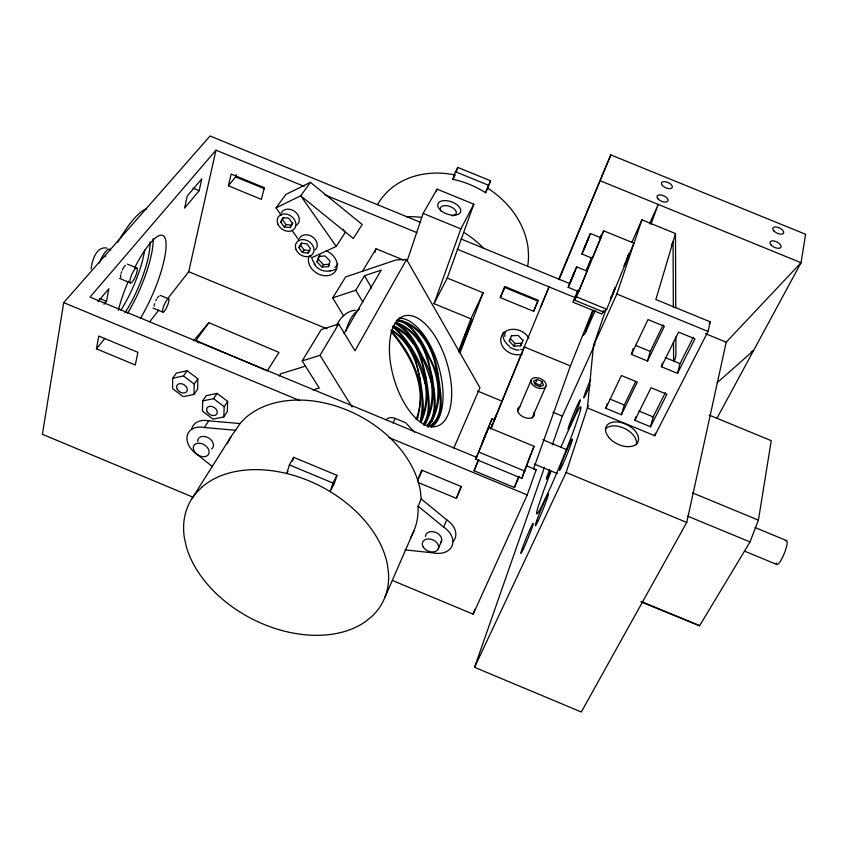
<?xml version="1.0" encoding="UTF-8"?>
<svg xmlns="http://www.w3.org/2000/svg" width="848" height="848" viewBox="0 0 848 848"><rect width="100%" height="100%" fill="white"/><g stroke="black" fill="none" stroke-linecap="round" stroke-linejoin="round"><path stroke-width="1.27" d="M172.653 378.293L172.589 388.67L183.232 396.684L194.012 394.405L197.637 389.147L197.828 378.802L187.164 370.724L176.384 373.088L172.653 378.293L183.475 375.929L187.164 370.724M194.012 394.405L194.192 384.038L197.828 378.802M202.672 400.945L202.46 411.163L213.007 419.103L223.84 416.919L227.306 411.577L227.656 401.39L217.088 393.387L206.244 395.666L202.672 400.945L213.558 398.677L217.088 393.387M223.84 416.919L224.179 406.711L227.656 401.39M605.885 309.562L593.473 345.708L587.41 407.941L654.773 435.734L708.027 331.43L710.306 321.869L655.854 299.545L675.485 233.56L641.915 219.844L631.813 242.39M91.075 269.007C91.955 260.993 96.29 245.761 106.943 248.114M420.703 222.43L210.071 135.998L63.717 302.63L42.4 434.293L193.726 497.479M641.014 601.932L699.632 625.739L750.003 541.946L758.409 520.131L771.235 440.653L709.14 415.075M96.439 348.835L98.781 336.073L137.906 352.312L135.298 364.979L96.439 348.835L104.94 338.32M104.028 304.326L106.53 301.337L108.851 288.733L97.955 301.634M544.448 467.375L474.562 667.312L581.304 712.002L686.742 522.442L726.217 342.189L801.042 262.71L805.6 234.292L610.804 154.908L558.737 279.278M199.185 190.683L201.803 178.801L187.207 196.068L184.62 208.078L199.185 190.683L193.058 188.161M167.628 298.74L188.701 271.699L215.975 150.16L304.135 186.359M228.388 185.807L231.144 174.063L264.332 187.694L261.375 199.375L228.388 185.807L235.617 176.893L236.168 174.561M624.382 265.011L628.633 255.131L628.029 256.128M610.677 298.358L615.213 287.567M662.415 363.124L661.419 366.739L677.51 373.353L680.011 363.654L693.304 337.292M654.773 435.734L655.43 433.254M674.277 361.651L675.92 355.407L675.856 336.868M635.947 416.644L634.898 420.332L650.511 426.767L653.161 416.887L665.415 392.592M633.255 348.454L631.431 354.4L647.501 361.015L650.268 351.422L663.125 324.911M317.078 261.937L318.678 256.414L325.176 255.979L330.052 261.089L328.409 266.611L321.943 267.025L317.078 261.937L319.919 255.153M607.327 403.468L605.801 408.323L621.393 414.757L624.308 404.984L635.587 381.706M417.714 417.428C425.484 387.642 418.87 348.486 391.649 330.476M420.375 420.12C427.35 387.981 412.52 354.114 390.939 330.614M336.995 475.346L332.978 483.042L330.105 491.586L334.123 483.869L336.995 475.346L293.684 457.326L289.391 464.905L286.741 473.523L287.97 471.361M292.549 461.015L293.684 457.326M374.88 252.524L376.077 248.761L403.531 260.039M600.797 237.716L592.275 258.248L581.908 254.008L590.399 233.507L600.797 237.716L600.363 238.447M624.16 265.35C622.994 270.417 633.117 244.489 627.668 256.743M592.275 258.248L592.445 257.516M427.053 425.919C437.292 416.76 435.459 401.486 434.049 389.2M423.714 424.636C431.081 415.16 429.258 402.058 428.113 390.907A52.883 9.233 79.2 0 0 426.152 378.06M578.749 290.779L578.527 291.648L587.039 271.137L576.661 266.855L568.181 287.324L578.527 291.648M474.562 667.312L566.125 472.495L588.236 405.45M420.279 422.23C424.583 412.912 423.216 402.27 422.166 392.391A52.799 9.487 79.2 0 0 420.099 378.876M407.082 261.12L423.12 213.41L437.091 189.157L473.831 204.198L447.246 278.027L434.059 303.669L470.884 318.837L483.159 292.783L447.246 278.027M593.473 345.708L616.856 294.033L641.915 219.844M436.254 191.627L437.091 189.157M452.821 179.31L455.44 171.72L457.867 167.427L490.568 180.804L485.554 192.708A82.563 68.147 28.4 0 0 452.821 179.31L455.249 175.006A82.182 67.999 28.4 0 0 387.79 191.383L382.872 196.715A82.182 67.999 28.4 0 0 377.508 204.622M456.372 171.762L457.867 167.427M590.462 233.486L581.951 254.018M552.302 444.882L562.351 416.135L595.042 343.97M576.693 266.897L568.192 287.408M392.635 580.551L473.173 614.185L527.244 494.914L536.169 469.813L533.583 468.743L570.407 365.944L592.657 310.442M582.83 335.511A8.968 7.325 19.6 0 0 585.427 332.628L593.324 310.41M434.059 303.669L460.846 228.886L473.831 204.198M610.825 297.68C608.684 304.326 616.178 286.794 614.334 289.465M485.554 192.708L490.568 180.804M473.173 614.185L474.975 609.256M494.469 419.771L492.052 418.764L487.621 429.565M521.827 478.367L534.102 446.313L488.713 427.53L475.675 459.234L521.827 478.367L530.933 453.447M624.605 264.322L624.965 263.357M478.643 459.489L474.053 470.757L514.418 487.494L517.927 477.986M610.92 297.648L611.281 296.662M650.935 224.264L658.239 204.432L649.526 223.681M416.114 419.463C428.261 388.479 411.142 355.482 391.288 332.003M458.651 350.977L470.884 318.837M458.842 351.803L465.425 334.536L472.453 319.548L459.362 352.28M432.978 417.364C441.342 398.062 438.766 375.547 428.855 357.294C420.608 343.758 414.269 323.046 396.292 320.629M483.159 292.783L459.955 352.938M426.957 419.029C432.173 406.584 433.402 392.582 430.689 379.353L431.155 382.194M420.958 420.693C426.215 408.28 427.477 394.288 424.774 381.081L425.24 383.911M500.299 297.616L504.666 286.465L538.204 300.245L533.636 311.322L500.299 297.616L504.846 287.536L537.865 301.104L533.636 311.322M559.023 279.766L610.804 154.908M523.068 340.059L520.693 345.825L513.899 346.122L509.277 341.119L511.662 335.352M491.49 426.639L492.497 424.201M493.494 421.753L549.027 286.91L540.833 306.647M490.695 428.95L496.451 414.852L493.568 421.785M491.077 428.388L524.308 346.949L570.407 365.944M475.675 459.234L488.713 427.53M418.202 482.512L456.362 498.37L461.227 486.561L421.604 470.11L417.47 480.827L422.304 470.301M520.693 345.825L521.753 343.239L514.98 343.535L510.369 338.543L509.277 341.119M438.331 548.762L441.84 540.229M486.72 431.664L482.268 442.497L492.052 418.764M600.925 235.574L599.928 238.012L603.755 230.826L633.859 243.143L606.702 309.255L603.797 312.159L574.372 300.075L578.378 290.334M586.392 270.872L591.904 257.485M574.372 300.075L576.555 296.885L603.755 230.826M404.909 549.854L433.084 552.885A20.055 14.427 23 0 0 452.111 545.741A20.055 14.427 23 0 0 443.695 527.117L446.705 519.824L421.202 498.921L418.064 506.532A103.053 73.871 27.3 0 1 410.909 537.028M456.362 498.37L461.27 486.487M491.649 426.406L492.614 424.095M474.053 470.757L478.611 459.786M513.899 346.122L514.98 343.535M578.029 290.058L572.941 302.164L601.9 314.057L603.447 310.432M586.169 270.692L591.766 257.368M517.99 410.909L531.177 380.021M537.102 379.438L535.438 383.296L540.346 385.321L542.02 381.462L537.102 379.438L533.636 381.038L535.088 384.685L540.028 386.72L543.494 385.098L542.02 381.462M453.807 448.073L479.936 387.748L406.595 259.488L396.027 259.933L345.634 276.946L332.713 297.881L343.588 315.869M384.918 597.31L414.259 530.074M532.003 418.096L545.953 386.116M613.645 290.822L613.931 290.175M514.418 487.494L519.241 476.629M531.463 452.26L534.102 446.313M585.427 332.628L594.469 312.308A9.063 7.484 19.3 0 0 594.967 310.421M627.064 258.237L627.584 257.082M613.39 291.532L613.899 290.387M671.372 245.295L673.058 241.722L673.354 307.538M605.801 408.323L621.393 375.526L637.283 382.066L621.393 414.757M631.431 354.4L647.989 319.569L664.376 326.289L647.501 361.015M614.493 288.967L614.927 288.076M634.898 420.332L651.031 387.727L666.931 394.278L650.511 426.767M661.419 366.739L678.559 332.119L694.957 338.85L677.51 373.353M392.974 422.929L395.21 418.424L405.747 422.792L414.598 432.279M432.385 418.742L428.007 425.791M709.119 324.201L710.306 321.869M280.741 222.112L283.02 217.682L288.829 218.201L292.348 223.162L290.048 227.582L284.26 227.052L280.741 222.112L283.614 217.501M426.353 420.417L423.777 425.071M290.048 227.582L292.91 222.96M298.92 247.616L301.22 243.281L307.008 243.821L310.463 248.708L308.142 253.022L302.376 252.471L298.92 247.616L301.74 243.005M716.857 418.435L801.042 262.71L600.458 180.857M406.595 259.488L354.973 350.796L338.691 323.989L321.254 329.586L302.185 360.888L319.24 388.045L312.912 389.953M344.012 333.72L381.24 270.109L364.46 275.738L355.789 290.228L332.713 297.881M302.185 360.888L320.025 355.323L338.691 323.989M362.446 271.36L376.077 248.761M431.939 421.276L427.678 426.798M279.278 376.003L280.624 373.82L305.64 366.071M424.498 425.208L425.823 423.067M191.415 499.461L230.868 436.921M227.285 443.811A103.053 73.871 27.3 0 1 235.458 430.572L239.973 423.565L208.725 420.831A19.981 14.183 31.2 0 0 191.722 428.876M328.409 266.611L329.427 265.021M321.943 267.025L323.48 264.65L329.119 264.279M310.008 255.704L311.513 257.824L336.221 246.408L345.253 232.426L343.027 229.236M212.466 466.633L197.446 454.687A20.098 14.204 31.2 0 1 187.281 435.459A20.098 14.204 31.2 0 1 204.315 427.509L208.725 420.831M308.142 253.022L309.785 250.573L304.04 250.022L300.584 245.178M302.376 252.471L304.04 250.022M423.269 424.297C431.77 411.587 427.307 395.316 425.749 381.271C423.618 367.523 420.301 353.489 412.308 341.85L413.782 344.214M284.26 227.052L285.977 224.646L291.754 225.165M195.93 340.546L208.831 322.675L278.992 352.418L267.29 370.83L195.93 340.546L199.057 342.931M336.221 246.408L300.733 195.771L353.362 238.489L362.202 224.529L310.432 182.32L300.733 195.771L276.013 207.887L281.303 215.328M276.013 207.887L285.977 194.404L310.432 182.32M149.799 321.625L158.714 310.177M193.588 340.79L208.831 322.675M215.975 150.16L90.036 297.086L476.661 457.348M426.915 425.452C437.844 414.078 433.794 396.885 432.173 382.872C429.989 367.99 426.862 352.651 418.234 340.037L419.696 342.401M239.698 423.841L245.252 418.117A102.46 73.765 27.3 0 1 347.404 410.231A102.46 73.765 27.3 0 1 420.354 490.886L421.244 499.324M717.132 382.766L753.554 350.553L751.222 351.75M430.042 426.48C443.44 418.361 441.766 400.595 439.985 387.271A53.138 9.01 79.2 0 0 437.981 373.703M428.314 427.106C447.14 415.552 438.692 389.974 436.667 372.314C433.826 350.023 420.841 324.487 396.79 320.056M330.656 270.607C324.455 272.547 317.459 269.367 314.131 263.94M511.429 335.787L518.255 335.479L522.887 340.504M519.04 350.097L515.785 349.853L509.945 347.447M204.315 427.509L235.723 430.296M398.571 319.887C422.898 325.123 435.013 351.03 437.918 373.692M397.776 320.396L401.231 320.979M395.232 322.865C405.047 326.13 413.283 333.285 419.145 341.68M395.921 322.452C406.457 325.939 415.17 333.762 421.096 342.995M455.44 171.72L488.3 185.161M423.12 213.41L460.846 228.886M616.856 294.033L708.027 331.43M705.578 333.72L726.217 342.189M461.111 239.019L570.1 283.741M576.555 296.885L606.702 309.255M324.954 194.902L416.792 232.606M457.199 249.195L575.41 297.733M235.617 176.893L264.65 188.828M635.565 345.38L650.268 351.422M665.203 357.559L680.011 363.654M610.041 399.101L624.308 404.984M638.883 410.994L653.161 416.887M552.832 412.202L562.351 416.135M188.701 271.699L326.968 328.833M477.477 391.013L501.952 401.125M692.434 492.858L758.409 520.131M127.412 264.131L136.963 268.074A8.141 2.046 -67.1 0 1 133.316 280.476A8.141 2.046 -67.1 0 1 130.592 277.837A8.141 2.046 -67.1 0 1 136.963 268.074M542.784 439.752L566.952 449.747M755.038 527.541L786.287 540.473M119.547 278.409L130.306 282.861M160.23 295.358L168.71 298.867A7.272 1.632 -67 0 1 165.36 309.838A7.272 1.632 -67 0 1 163.198 307.739A7.272 1.632 -67 0 1 168.71 298.867M687.58 516.114L750.003 541.946M566.125 472.495L686.742 522.442M534.304 464.057L557.306 473.576M744.555 551.126L777.065 564.598M153.106 308.089L162.805 312.106M526.375 465.753L536.169 469.813M478.675 451.984L525.029 471.181M99.566 298.454L106.53 301.337M63.717 302.63L299.757 400.553M389.041 437.589L527.244 494.914M641.258 601.465L699.632 625.739M289.391 464.905L332.978 483.042M395.327 323.364C414.937 335.564 424.212 359.987 430.911 381.187M393.143 325.484C402.228 329.49 409.849 336.465 415.17 344.797M397.691 323.703C411.651 331.589 417.608 347.934 425.06 361.259C433.317 377.689 435.745 397.267 429.427 414.767A53.032 16.727 -88.2 0 1 425.813 422.993M403.69 321.816C419.241 331.398 425.95 350.129 433.72 365.817C439.868 380.487 440.759 397.288 435.66 412.414A53.18 16.674 -88.4 0 1 431.95 421.361M393.854 326.565L405.779 334.833L413.23 343.493M392.359 326.671C409.372 340.408 418.997 362.255 424.996 382.904M391.744 329.66L402.016 337.546L409.277 346.599M394.235 326.883C417.078 349.016 434.589 384.367 423.438 416.442A52.926 16.949 -88.3 0 1 421.096 422.315M183.475 375.929L194.192 384.038M213.558 398.677L224.179 406.711M418.022 506.118L443.695 527.117M318.636 259.573L323.48 264.65M291.871 230.2L298.676 239.761M282.479 219.717L285.977 224.646M320.025 355.323L352.068 406.998M355.789 290.228L362.933 302.248M364.46 275.738L371.668 287.981M410.549 348.74L415.827 360.803L420.152 378.886M416.442 346.949L421.721 359.033L426.215 378.081M422.368 345.147L427.636 357.262L432.13 376.342M675.485 233.56L675.75 307.729M673.513 341.765L673.609 361.513M441.204 211.332A8.416 4.569 19.5 0 1 444.373 205.64A8.416 4.569 19.5 0 1 455.344 210.145A8.416 4.569 19.5 0 1 452.228 215.848M104.908 256.774A8.141 2.215 -67 0 1 105.809 255.926M99.311 262.965A15.19 4.145 -67 0 1 110.622 250.595M446.705 519.824A19.939 14.405 23 0 1 452.949 541.639M197.732 441.596A8.491 6 31.2 0 1 208.131 437.695A8.491 6 31.2 0 1 211.544 448.931M425.41 536.424A8.48 6.095 23 0 1 435.861 532.449A8.48 6.095 23 0 1 440.504 542.709M487.823 188.33A82.182 67.999 28.4 0 1 528.166 248.93L528.527 256.456A82.182 67.999 28.4 0 1 527.647 266.23M406.393 216.802A86.093 69.451 28.1 0 1 421.551 217.374M464.662 232.871A86.093 69.451 28.1 0 1 483.996 248.644M337.758 263.823A13.314 10.568 33.1 0 1 334.907 267.396M504.889 336.529A13.282 10.717 22.6 0 1 505.419 331.865M398.624 318.18A57.325 27.857 73.5 0 1 438.352 365.361A57.325 27.857 73.5 0 1 431.303 427.201M345.889 331.133A77.528 38.849 73.5 0 1 359.457 309.17M336.486 325.431A77.179 39.273 73.5 0 1 355.376 310.198M432.173 376.364A53 9.116 79.2 0 1 434.081 389.253M417.735 417.513A52.841 17.161 -88.3 0 1 416.951 419.718M281.398 212.816A9.953 7.918 35.8 0 1 295.719 212.297A9.953 7.918 35.8 0 1 295.549 225.716M299.503 238.299A9.858 7.812 34.2 0 1 312.774 237.058A9.858 7.812 34.2 0 1 315.223 249.863M117.777 242.242A76.861 19.801 -67 0 1 146.524 208.767M144.701 250.033A51.209 13.186 -67 0 1 120.957 310.05M149.979 242.083A51.209 13.017 -67 0 1 124.932 312.859M134.514 268.021A56.36 13.759 -67 0 1 165.922 241.775A56.36 13.759 -67 0 1 140.344 318.477M118.296 310.326A56.36 13.759 -67 0 1 128.377 281.154M153.149 238.585A56.339 14.278 -67 0 1 127.582 313.188M385.978 419.792A8.533 6.434 26.2 0 1 395.21 418.424M154.188 306.086A6.063 1.399 -67 0 1 154.686 303.701M155.778 300.796A6.063 1.399 -67 0 1 156.456 299.397M157.156 298.167A6.063 1.399 -67 0 1 157.845 297.182M158.459 296.514A6.063 1.399 -67 0 1 158.968 296.217M534.166 412.393A8.915 5.576 23.4 0 1 529.83 418.255A8.915 5.576 23.4 0 1 519.22 413.866A8.915 5.576 23.4 0 1 519.93 406.51M522.177 354.21A15.253 12.275 22.6 0 1 502.27 345.92A15.253 12.275 22.6 0 1 508.927 329.893A15.253 12.275 22.6 0 1 528.845 338.182M326.247 250.849A15.296 12.105 33 0 1 336.804 268.392A15.296 12.105 33 0 1 319.399 274.466A15.296 12.105 33 0 1 308.778 256.955M120.893 277.508A6.784 1.76 -67.1 0 1 120.734 274.826M121.094 273.342A6.784 1.76 -67.1 0 1 121.624 271.731M122.303 270.088A6.784 1.76 -67.1 0 1 125.398 265.371M523.142 349.259A15.179 12.243 22.6 0 1 520.683 349.556M509.627 346.313A15.179 12.243 22.6 0 1 503.32 332.151M336.19 268.752A15.222 12.073 33.1 0 1 329.84 270.925M315.117 264.247A15.222 12.073 33.1 0 1 312.138 258.841M589.901 385.321A15.889 0.827 -67.5 0 1 583.763 397.627A15.889 0.827 -67.5 0 1 590.621 379.353M550.352 471.446A15.179 0.753 -67.7 0 1 546.409 479.173A15.179 0.753 -67.7 0 1 549.61 469.601M550.924 471.689A57.855 3.021 -67.7 0 0 543.398 491.395L538.321 506.182A57.855 3.021 -67.7 0 0 542.731 504.104L550.585 487.208A57.855 3.021 -67.7 0 0 574.88 427.191L579.735 412.722A57.855 3.021 -67.7 0 0 573.873 418.435L566.252 435.024A57.855 3.021 -67.7 0 0 561.026 447.087M605.334 429.046A17.564 10.78 26.2 0 1 625.252 428.802A17.564 10.78 26.2 0 1 636.318 444.861M785.365 540.907A12.964 2.724 -68 0 1 784.008 554.083A12.964 2.724 -68 0 1 776.238 562.945M584.463 247.701L583.53 250.171L588.819 237.355L584.463 247.701M570.768 280.932L569.782 283.55L575.071 270.703L570.768 280.932M201.771 487.271L196.079 493.048A108.618 74.656 27.1 0 0 184.44 538.173L186.316 546.621A108.618 74.656 27.1 0 0 262.986 623.98A108.618 74.656 27.1 0 0 365.456 621.616L371.721 616.538A108.618 74.656 27.1 0 0 388.532 573.396L387.451 564.757A108.618 74.656 27.1 0 0 309.085 480.901A108.618 74.656 27.1 0 0 201.771 487.271M441.034 210.664A12.01 6.487 19.5 0 0 460.358 212.424A12.01 6.487 19.5 0 0 446.398 200.669A12.01 6.487 19.5 0 0 441.034 210.664M423.258 547.119A8.522 6.106 23 0 0 437.462 550.108A8.522 6.106 23 0 0 430.689 539.169A8.522 6.106 23 0 0 423.258 547.119M194.595 451.836A8.544 6.01 31.1 0 0 208.332 454.645A8.544 6.01 31.1 0 0 200.669 443.366A8.544 6.01 31.1 0 0 194.595 451.836M532.12 384.165A7.992 4.865 23.3 0 0 545.264 387.197A7.992 4.865 23.3 0 0 538.289 377.901A7.992 4.865 23.3 0 0 532.12 384.165M389.423 349.768A57.505 27.634 73.5 0 0 436.55 426.332A57.505 27.634 73.5 0 0 435.639 337.218A57.505 27.634 73.5 0 0 389.423 349.768M177.274 389.317A5.819 4.176 33.1 0 0 186.592 391.829A5.819 4.176 33.1 0 0 182.034 383.826A5.819 4.176 33.1 0 0 177.274 389.317M207.241 411.884A5.777 4.145 31.8 0 0 216.537 414.407A5.777 4.145 31.8 0 0 212.085 406.51A5.777 4.145 31.8 0 0 207.241 411.884M277.868 224.01A10.006 7.929 35.7 0 0 293.896 229.342A10.006 7.929 35.7 0 0 287.885 214.48A10.006 7.929 35.7 0 0 277.868 224.01M296.037 249.46A9.9 7.833 34.2 0 0 311.958 254.771A9.9 7.833 34.2 0 0 306.096 240.164A9.9 7.833 34.2 0 0 296.037 249.46M562.563 464.863A16.928 0.933 -67.7 0 0 572.421 439.328A16.928 0.933 -67.7 0 0 562.828 460.008A16.928 0.933 -67.7 0 0 562.563 464.863M538.226 520.577A17.246 0.933 -67.8 0 0 548.433 494.193A17.246 0.933 -67.8 0 0 538.957 514.577A17.246 0.933 -67.8 0 0 538.226 520.577M523.534 548.635A16.176 0.837 -67.8 0 0 533.201 523.725A16.176 0.837 -67.8 0 0 524.499 542.487A16.176 0.837 -67.8 0 0 523.534 548.635M608.535 437.038A17.607 10.759 26.2 0 0 637.007 443.387A17.607 10.759 26.2 0 0 620.672 422.452A17.607 10.759 26.2 0 0 608.535 437.038M662.415 185.532A5.883 2.873 23.5 0 0 671.913 188.002A5.883 2.873 23.5 0 0 666.316 181.928A5.883 2.873 23.5 0 0 662.415 185.532M658.027 198.909A5.968 2.957 23.6 0 0 667.673 201.389A5.968 2.957 23.6 0 0 662.002 195.178A5.968 2.957 23.6 0 0 658.027 198.909M773.991 231.016A5.936 2.862 25.7 0 0 783.382 233.433A5.936 2.862 25.7 0 0 777.33 227.179A5.936 2.862 25.7 0 0 773.991 231.016M771.256 245.104A6.031 2.947 25.9 0 0 780.785 247.542A6.031 2.947 25.9 0 0 774.659 241.129A6.031 2.947 25.9 0 0 771.256 245.104M571.107 423.714A15.868 0.795 -67.6 0 0 580.297 400.033A15.868 0.795 -67.6 0 0 571.213 419.866A15.868 0.795 -67.6 0 0 571.107 423.714"/></g></svg>
